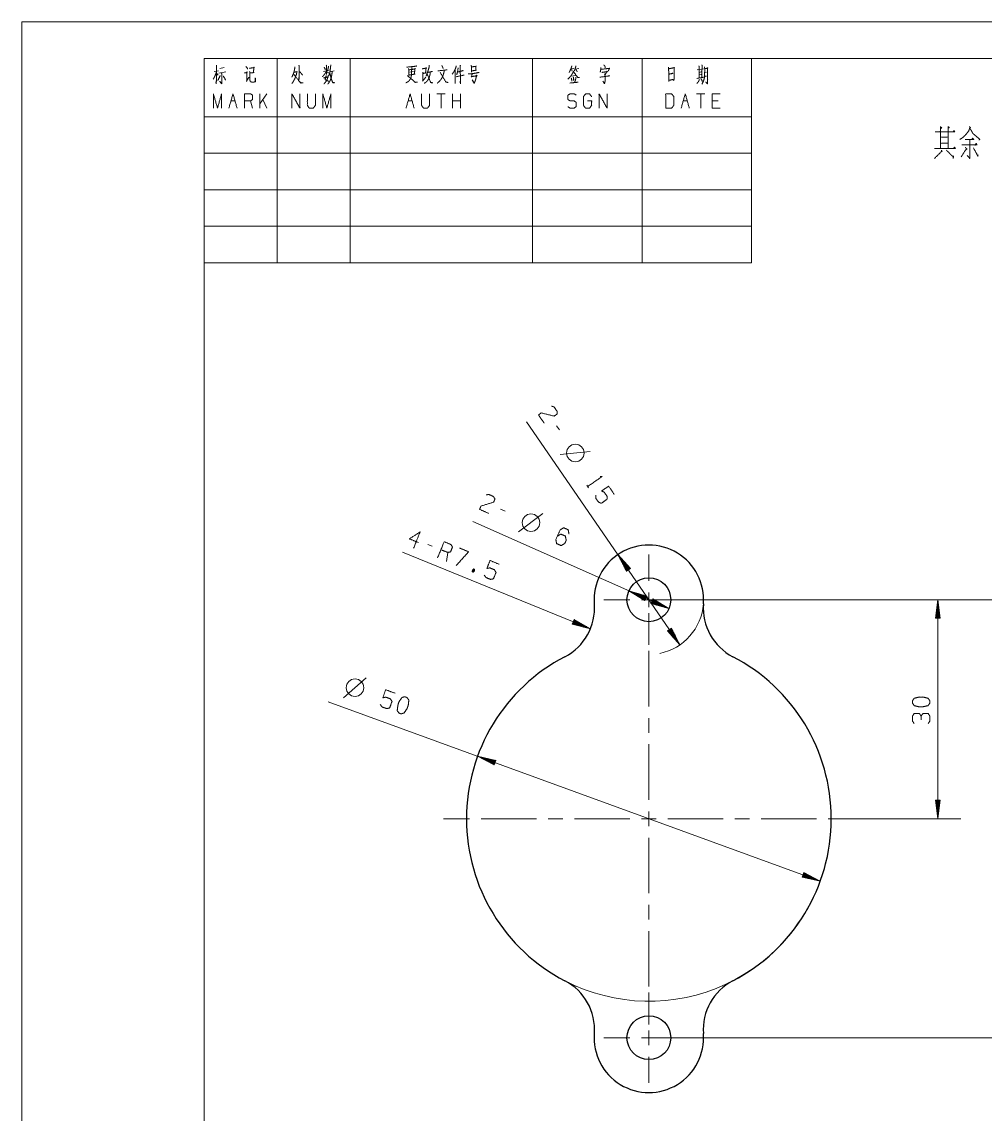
# Model space of a CAD drawing. Header units: millimetres. Extents: x 0 to 210, y 0 to 297.
# Drawn here: x 0 to 132, y 147.4 to 297 of the extents above; entities that cross this region are included whole.
import ezdxf

# ---------------------------------------------------------------- set-up
doc = ezdxf.new("R2010")
doc.units = ezdxf.units.MM
doc.layers.add('101', color=7, linetype='Continuous', true_color=0xffffff)

msp = doc.modelspace()

# ---------------------------------------------------------------- linework, layer by layer
at = {"layer": '101', "color": 133, "linetype": 'Continuous', "lineweight": 18}
for p, q in [((210, 297), (0, 297)), ((0, 297), (0, 0)), ((25, 292), (100, 292)), ((25, 292), (100, 292)), ((25, 292), (25, 264)), ((205, 292), (25, 292)), ((25, 292), (25, 5)), ((25, 292), (100, 292)), ((35, 292), (35, 264)), ((45, 292), (45, 264)), ((70, 292), (70, 264)), ((85, 292), (85, 264)), ((100, 292), (100, 264)), ((25, 284), (100, 284)), ((25, 279), (100, 279)), ((25, 274), (100, 274)), ((25, 269), (100, 269)), ((25, 264), (100, 264))]:
    msp.add_line(p, q, dxfattribs=at)
at = {"layer": '101', "color": 72, "linetype": 'Continuous', "lineweight": 18}
for p, q in [((26.34, 290.18), (26.96, 290.3)), ((27.13, 290.61), (27.71, 290.74)), ((41.34, 290.22), (42.13, 290.38)), ((75.25, 290.57), (75.67, 290.63)), ((75.35, 290.55), (75.45, 290.24)), ((75.82, 290.51), (76.35, 290.61)), ((75.98, 290.49), (76.11, 290.16)), ((92.56, 290.43), (93.43, 290.55)), ((26.7, 289.95), (26.92, 289.68)), ((26.99, 289.99), (27.95, 290.14)), ((42.25, 290.16), (42.79, 290.28)), ((53.17, 290.09), (53.7, 290.18)), ((54.91, 288.87), (55.37, 289.43)), ((75.83, 289.64), (75.37, 289.56)), ((92.84, 290.07), (93.11, 290.14)), ((92.86, 289.72), (93.09, 289.78)), ((93.6, 290.05), (93.85, 290.12)), ((28.66, 286.17), (29.22, 286.17)), ((31.62, 285.18), (31.34, 286.17)), ((33.59, 287.14), (32.63, 285.78)), ((32.63, 285.18), (32.63, 287.14)), ((33.59, 285.18), (33.04, 286.36)), ((52.94, 286.17), (53.49, 286.17)), ((58.02, 287.14), (56.9, 287.14)), ((57.46, 287.14), (57.46, 285.18)), ((59.02, 285.18), (59.02, 287.14)), ((60.14, 286.17), (59.02, 286.17)), ((60.14, 285.18), (60.14, 287.14)), ((90.65, 286.17), (91.2, 286.17)), ((93.6, 287.14), (92.49, 287.14)), ((93.05, 287.14), (93.05, 285.18)), ((95.45, 286.17), (94.61, 286.17)), ((73.67, 241.12), (73.29, 241.68)), ((73.77, 237.74), (77.91, 238.16)), ((77.44, 233.52), (77.68, 233.17)), ((66.24, 229.98), (65.62, 230.26)), ((68.09, 227.15), (71.4, 229.67)), ((56.26, 225.17), (55.64, 225.42)), ((58.22, 223.07), (58.37, 224.31)), ((61.91, 222.06), (61.89, 221.6)), ((44.07, 204.41), (47.19, 207.15))]:
    msp.add_line(p, q, dxfattribs=at)
at = {"layer": '101', "color": 22, "linetype": 'Continuous', "lineweight": 18}
for p, q in [((90.19, 211.66), (69.17, 242.22)), ((88.68, 216.62), (61.82, 228.57)), ((77.93, 213.86), (52.19, 224.35)), ((83.41, 222.11), (81.69, 224.01)), ((81.69, 224.01), (82.86, 221.73)), ((83.11, 221.91), (81.78, 223.84)), ((83.15, 221.94), (81.82, 223.87)), ((83.07, 221.88), (81.96, 223.49)), ((83.19, 221.96), (82.08, 223.58)), ((83.03, 221.85), (82.13, 223.15)), ((83.24, 221.99), (82.34, 223.29)), ((83.28, 222.02), (82.6, 223)), ((82.98, 221.82), (82.31, 222.8)), ((82.94, 221.79), (82.49, 222.45)), ((82.9, 221.76), (82.66, 222.11)), ((82.86, 221.73), (82.84, 221.76)), ((82.86, 221.73), (82.84, 221.76)), ((83.32, 222.05), (82.86, 222.71)), ((82.86, 221.73), (83.41, 222.11)), ((83.36, 222.08), (83.12, 222.42)), ((83.4, 222.11), (83.38, 222.14)), ((83.4, 222.11), (83.38, 222.14)), ((83.2, 219.05), (85.39, 217.72)), ((85.66, 218.33), (83.2, 219.05)), ((85.51, 218), (83.37, 218.95)), ((85.53, 218.05), (83.39, 219)), ((85.49, 217.95), (83.7, 218.75)), ((85.55, 218.09), (83.76, 218.89)), ((85.47, 217.91), (84.03, 218.55)), ((85.57, 218.14), (84.13, 218.78)), ((85.59, 218.18), (84.51, 218.67)), ((85.61, 218.23), (84.88, 218.56)), ((85.45, 217.86), (84.36, 218.34)), ((85.43, 217.81), (84.69, 218.14)), ((85.41, 217.77), (85.03, 217.94)), ((85.63, 218.28), (85.25, 218.45)), ((85.39, 217.72), (85.36, 217.73)), ((85.39, 217.72), (85.36, 217.73)), ((85.39, 217.72), (85.66, 218.33)), ((85.66, 218.32), (85.63, 218.34)), ((85.66, 218.32), (85.63, 218.34)), ((85.94, 217.83), (145.24, 217.83)), ((86.5, 217.95), (86.23, 217.34)), ((86.23, 217.35), (86.26, 217.33)), ((86.23, 217.35), (86.26, 217.33)), ((86.23, 217.34), (88.68, 216.62)), ((86.25, 217.39), (86.63, 217.22)), ((86.27, 217.44), (87, 217.11)), ((86.29, 217.49), (87.38, 217)), ((86.31, 217.53), (87.75, 216.89)), ((86.33, 217.58), (88.12, 216.78)), ((86.35, 217.62), (88.5, 216.67)), ((86.37, 217.67), (88.52, 216.72)), ((86.39, 217.72), (88.18, 216.92)), ((86.41, 217.76), (87.85, 217.12)), ((86.43, 217.81), (87.52, 217.33)), ((86.45, 217.86), (87.19, 217.53)), ((86.48, 217.9), (86.86, 217.73)), ((86.5, 217.95), (86.53, 217.94)), ((86.5, 217.95), (86.53, 217.94)), ((88.68, 216.62), (86.5, 217.95)), ((92.12, 217.83), (128.72, 217.83)), ((125.55, 217.83), (125.21, 215.29)), ((125.47, 215.29), (125.47, 217.26)), ((125.52, 215.29), (125.52, 217.64)), ((125.88, 215.29), (125.55, 217.83)), ((125.55, 187.83), (125.55, 217.83)), ((125.57, 215.29), (125.57, 217.64)), ((125.62, 215.29), (125.62, 217.26)), ((125.27, 215.29), (125.27, 215.71)), ((125.32, 215.29), (125.32, 216.1)), ((125.37, 215.29), (125.37, 216.48)), ((125.42, 215.29), (125.42, 216.87)), ((125.67, 215.29), (125.67, 216.87)), ((125.72, 215.29), (125.72, 216.48)), ((125.77, 215.29), (125.77, 216.1)), ((125.83, 215.29), (125.83, 215.71)), ((75.7, 215.13), (75.45, 214.51)), ((75.45, 214.51), (75.48, 214.5)), ((75.45, 214.51), (75.48, 214.5)), ((75.45, 214.51), (77.93, 213.86)), ((75.47, 214.56), (75.86, 214.4)), ((75.49, 214.6), (76.24, 214.3)), ((75.51, 214.65), (76.61, 214.2)), ((75.53, 214.7), (76.99, 214.1)), ((75.55, 214.75), (77.37, 214.01)), ((75.57, 214.79), (77.74, 213.91)), ((75.59, 214.84), (77.76, 213.95)), ((75.61, 214.89), (77.42, 214.15)), ((75.63, 214.93), (77.08, 214.34)), ((75.65, 214.98), (76.75, 214.53)), ((75.66, 215.03), (76.41, 214.72)), ((75.68, 215.08), (76.07, 214.92)), ((77.93, 213.86), (75.7, 215.13)), ((75.7, 215.12), (75.73, 215.11)), ((75.7, 215.12), (75.73, 215.11)), ((125.21, 215.29), (125.88, 215.29)), ((125.22, 215.29), (125.22, 215.33)), ((125.22, 215.29), (125.22, 215.33)), ((125.88, 215.29), (125.88, 215.33)), ((125.88, 215.29), (125.88, 215.33)), ((89.03, 213.94), (88.48, 213.56)), ((88.48, 213.56), (90.19, 211.66)), ((88.48, 213.56), (88.5, 213.53)), ((88.48, 213.56), (88.5, 213.53)), ((88.52, 213.59), (88.76, 213.25)), ((88.56, 213.62), (89.02, 212.96)), ((88.61, 213.65), (89.28, 212.67)), ((88.65, 213.68), (89.54, 212.38)), ((88.69, 213.71), (89.8, 212.09)), ((88.73, 213.73), (90.06, 211.8)), ((88.77, 213.76), (90.1, 211.83)), ((88.81, 213.79), (89.93, 212.18)), ((88.86, 213.82), (89.75, 212.52)), ((88.9, 213.85), (89.57, 212.87)), ((88.94, 213.88), (89.4, 213.22)), ((88.98, 213.91), (89.22, 213.56)), ((89.02, 213.94), (89.04, 213.91)), ((89.02, 213.94), (89.04, 213.91)), ((90.19, 211.66), (89.03, 213.94)), ((109.43, 179.28), (41.99, 203.83)), ((62.45, 196.39), (64.72, 195.2)), ((64.95, 195.83), (62.45, 196.39)), ((64.83, 195.49), (62.62, 196.3)), ((64.84, 195.54), (62.64, 196.34)), ((64.81, 195.45), (62.97, 196.12)), ((64.86, 195.59), (63.02, 196.26)), ((64.88, 195.64), (63.4, 196.17)), ((64.9, 195.68), (63.78, 196.09)), ((64.79, 195.4), (63.31, 195.94)), ((64.78, 195.35), (63.66, 195.76)), ((64.76, 195.3), (64, 195.58)), ((64.91, 195.73), (64.16, 196.01)), ((64.74, 195.25), (64.35, 195.4)), ((64.93, 195.78), (64.54, 195.92)), ((64.72, 195.21), (64.69, 195.22)), ((64.72, 195.21), (64.69, 195.22)), ((64.72, 195.2), (64.95, 195.83)), ((64.95, 195.83), (64.92, 195.84)), ((64.95, 195.83), (64.92, 195.84)), ((125.21, 190.37), (125.55, 187.83)), ((125.88, 190.37), (125.21, 190.37)), ((125.22, 190.37), (125.22, 190.34)), ((125.22, 190.37), (125.22, 190.34)), ((125.27, 190.37), (125.27, 189.96)), ((125.32, 190.37), (125.32, 189.57)), ((125.37, 190.37), (125.37, 189.19)), ((125.42, 190.37), (125.42, 188.8)), ((125.47, 190.37), (125.47, 188.41)), ((125.52, 190.37), (125.52, 188.03)), ((125.55, 187.83), (125.88, 190.37)), ((125.57, 190.37), (125.57, 188.03)), ((125.62, 190.37), (125.62, 188.41)), ((125.67, 190.37), (125.67, 188.8)), ((125.72, 190.37), (125.72, 189.19)), ((125.77, 190.37), (125.77, 189.57)), ((125.83, 190.37), (125.83, 189.96)), ((125.88, 190.37), (125.88, 190.34)), ((125.88, 190.37), (125.88, 190.34)), ((114.12, 187.83), (128.72, 187.83)), ((107.16, 180.47), (106.93, 179.84)), ((106.93, 179.84), (106.96, 179.83)), ((106.93, 179.84), (109.43, 179.28)), ((106.93, 179.84), (106.96, 179.83)), ((106.95, 179.89), (107.34, 179.75)), ((106.97, 179.94), (107.72, 179.66)), ((106.99, 179.99), (108.1, 179.58)), ((107, 180.03), (108.48, 179.5)), ((107.02, 180.08), (108.86, 179.41)), ((107.04, 180.13), (109.24, 179.33)), ((107.06, 180.18), (109.26, 179.37)), ((107.07, 180.22), (108.92, 179.55)), ((107.09, 180.27), (108.57, 179.73)), ((107.11, 180.32), (108.23, 179.91)), ((107.13, 180.37), (107.88, 180.09)), ((107.14, 180.42), (107.54, 180.27)), ((109.43, 179.28), (107.16, 180.47)), ((107.16, 180.46), (107.19, 180.45)), ((107.16, 180.46), (107.19, 180.45)), ((85.94, 157.83), (145.24, 157.83))]:
    msp.add_line(p, q, dxfattribs=at)
at = {"layer": '101', "color": 151, "linetype": 'Continuous', "lineweight": 18}
for p, q in [((85.94, 220.43), (85.94, 224.01)), ((85.94, 216.83), (85.94, 218.84)), ((83.35, 217.83), (79.77, 217.83)), ((84.94, 217.83), (86.94, 217.83)), ((88.53, 217.83), (92.12, 217.83)), ((85.94, 212.83), (85.94, 216.01)), ((85.94, 215.24), (85.94, 211.66)), ((85.94, 212.42), (85.94, 214.42)), ((85.94, 203.22), (85.94, 210.83)), ((85.94, 199.62), (85.94, 201.63)), ((85.94, 190.43), (85.94, 198.04)), ((85.94, 186.83), (85.94, 188.84)), ((60.94, 187.83), (57.77, 187.83)), ((61.36, 187.83), (59.35, 187.83)), ((70.56, 187.83), (62.95, 187.83)), ((74.15, 187.83), (72.15, 187.83)), ((83.35, 187.83), (75.74, 187.83)), ((84.94, 187.83), (86.94, 187.83)), ((88.53, 187.83), (96.14, 187.83)), ((97.73, 187.83), (99.74, 187.83)), ((101.32, 187.83), (108.93, 187.83)), ((110.52, 187.83), (112.53, 187.83)), ((110.94, 187.83), (114.12, 187.83)), ((85.94, 185.24), (85.94, 177.63)), ((85.94, 176.05), (85.94, 174.04)), ((85.94, 172.45), (85.94, 164.84)), ((85.94, 160.43), (85.94, 164.01)), ((85.94, 163.25), (85.94, 161.25)), ((85.94, 162.83), (85.94, 159.66)), ((85.94, 156.83), (85.94, 158.84)), ((83.35, 157.83), (79.77, 157.83)), ((84.94, 157.83), (86.94, 157.83)), ((88.53, 157.83), (92.12, 157.83)), ((85.94, 155.24), (85.94, 151.66))]:
    msp.add_line(p, q, dxfattribs=at)
at = {"layer": '101', "color": 72, "linetype": 'Continuous', "lineweight": 18}
for centre in [(75.87, 237.93), (69.78, 228.4), (45.67, 205.78)]:
    msp.add_circle(centre, 1.2, dxfattribs=at)
at = {"layer": '101', "color": 251, "linetype": 'Continuous', "lineweight": 25}
for centre in [(85.94, 217.83), (85.94, 157.83)]:
    msp.add_circle(centre, 3, dxfattribs=at)
for centre, radius, start, end in [((85.94, 217.83), 7.5, 355.619, 184.381), ((70.99, 216.69), 7.5, 297.3994, 4.381), ((100.9, 216.69), 7.5, 175.619, 242.6006), ((85.94, 187.83), 25, 117.3994, 242.6006), ((85.94, 187.83), 25, 297.3994, 62.6006), ((70.99, 158.98), 7.5, 355.619, 62.6006), ((100.9, 158.98), 7.5, 117.3994, 184.381), ((85.94, 157.83), 7.5, 175.619, 4.381)]:
    msp.add_arc(centre, radius, start, end, dxfattribs=at)
at = {"layer": '101', "color": 22, "linetype": 'Continuous', "lineweight": 18}
for centre, radius, start, end in [((85.94, 217.83), 7.5, 281.5738, 355.619), ((85.94, 187.83), 25, 242.6006, 347.2378)]:
    msp.add_arc(centre, radius, start, end, dxfattribs=at)
at = {"layer": '101', "color": 72, "linetype": 'Continuous', "lineweight": 18}
for points, knots in [([(26.67, 291.07), (26.66, 288.89), (26.63, 288.5), (26.61, 288.71), (26.64, 288.94)], [0, 0, 0.723303, 0.854546, 0.923601, 1, 1]), ([(30.7, 290.88), (30.87, 290.72), (30.92, 290.63), (30.92, 290.53), (30.9, 290.67)], [0, 0, 0.413146, 0.573572, 0.750721, 1, 1]), ([(31.19, 290.63), (31.87, 290.74), (31.82, 290.8), (31.73, 290.05), (31.82, 290.05), (31.25, 289.99)], [0, 0, 0.313958, 0.349012, 0.694882, 0.735357, 1, 1]), ([(37.43, 290.84), (37.42, 290.72), (37.34, 290.3), (37.26, 290.01), (37.18, 289.8), (37.09, 289.6), (37.01, 289.43)], [0, 0, 0.084498, 0.36853, 0.573114, 0.721457, 0.873368, 1, 1]), ([(37.97, 291.05), (38.02, 290.94), (38, 290.84), (37.99, 289.12), (37.97, 289.23), (38, 289.45)], [0, 0, 0.049543, 0.095606, 0.852767, 0.898838, 1, 1]), ([(41.43, 290.8), (41.56, 290.57), (41.59, 290.43)], [0, 0, 0.640221, 1, 1]), ([(41.73, 291.07), (41.76, 290.92), (41.76, 289.78), (41.73, 289.93), (41.76, 290.05)], [0, 0, 0.094654, 0.823636, 0.91829, 1, 1]), ([(42.03, 290.92), (42.03, 290.82), (41.91, 290.34)], [0, 0, 0.174301, 1, 1]), ([(42.33, 291.11), (42.33, 290.98), (42.32, 290.76), (42.27, 290.47), (42.23, 290.16), (42.17, 289.91), (42.1, 289.68), (42.08, 289.62)], [0, 0, 0.081852, 0.232243, 0.425429, 0.63211, 0.800313, 0.957953, 1, 1]), ([(53.44, 290.84), (53.42, 290.18), (53.41, 289.85), (53.39, 289.66), (53.38, 289.56), (53.36, 289.43), (53.32, 289.31), (53.27, 289.2), (53.14, 289.02), (53, 288.85), (52.79, 288.73), (52.69, 288.67), (52.65, 288.65)], [0, 0, 0.263783, 0.395771, 0.470171, 0.511786, 0.56157, 0.614019, 0.658777, 0.749614, 0.837596, 0.932985, 0.980677, 1, 1]), ([(52.76, 290.82), (52.82, 290.78), (52.85, 290.8), (54.11, 290.94), (54.07, 290.96), (53.92, 290.92)], [0, 0, 0.045522, 0.068286, 0.872626, 0.90344, 1, 1]), ([(53, 290.59), (53.04, 290.41), (53.04, 289.66), (53.03, 289.7), (53.89, 289.85), (53.8, 289.85), (53.89, 290.63), (53.92, 290.57), (53.87, 290.53), (53.04, 290.43)], [0, 0, 0.051663, 0.252803, 0.264656, 0.500971, 0.524672, 0.738301, 0.756829, 0.773117, 1, 1]), ([(54.88, 290.57), (55.47, 290.67), (55.41, 290.74), (55.34, 290.01), (55.41, 290.01), (54.97, 289.93), (54.94, 290.12), (54.97, 289.89), (54.96, 288.96)], [0, 0, 0.181366, 0.207406, 0.429567, 0.451891, 0.588199, 0.645735, 0.715777, 1, 1]), ([(55.85, 291.05), (55.82, 290.8), (55.73, 290.47), (55.62, 290.12), (55.53, 289.89), (55.47, 289.72), (55.41, 289.58)], [0, 0, 0.162457, 0.385014, 0.625897, 0.784413, 0.898493, 1, 1]), ([(57.88, 290.32), (57.88, 290.2), (57.81, 289.91), (57.74, 289.68), (57.65, 289.43), (57.52, 289.23), (57.5, 289.18), (57.42, 289.08), (57.31, 288.94), (57.18, 288.81), (57.06, 288.69), (56.93, 288.58)], [0, 0, 0.060656, 0.206644, 0.323463, 0.452143, 0.571976, 0.593424, 0.659716, 0.74639, 0.834816, 0.918178, 1, 1]), ([(57.02, 290.28), (58.29, 290.43), (58.21, 290.45), (58.12, 290.41)], [0, 0, 0.872478, 0.933903, 1, 1]), ([(57.56, 291.03), (57.66, 290.84), (57.71, 290.72), (57.74, 290.59)], [0, 0, 0.450481, 0.729637, 1, 1]), ([(59.55, 290.98), (59.48, 290.72), (59.38, 290.47), (59.26, 290.24), (59.14, 290.05), (59, 289.85)], [0, 0, 0.21836, 0.428744, 0.629221, 0.801494, 1, 1]), ([(59.38, 290.41), (59.39, 289.16), (59.39, 288.56), (59.38, 288.69), (59.39, 288.91)], [0, 0, 0.565717, 0.839123, 0.896086, 1, 1]), ([(59.8, 290.72), (59.76, 290.38), (59.7, 290.09), (59.64, 289.89), (59.6, 289.76)], [0, 0, 0.34211, 0.644851, 0.86512, 1, 1]), ([(59.8, 290.14), (60.47, 290.32), (60.4, 290.32), (60.28, 290.26)], [0, 0, 0.772509, 0.853435, 1, 1]), ([(60.08, 291.07), (60.12, 290.98), (60.09, 291.03), (60.11, 288.54), (60.09, 288.73), (60.11, 289.04)], [0, 0, 0.029975, 0.04619, 0.840789, 0.900562, 1, 1]), ([(61.57, 291.07), (61.63, 290.82), (61.63, 290.09), (61.63, 290.28), (62.33, 290.38), (62.21, 290.38), (62.24, 290.9), (62.26, 290.98), (62.29, 290.92), (62.19, 290.9), (61.63, 290.82)], [0, 0, 0.076614, 0.294117, 0.350048, 0.563214, 0.598361, 0.753971, 0.779215, 0.799829, 0.831205, 1, 1]), ([(75.64, 290.3), (75.63, 290.2), (75.39, 289.83), (75.38, 289.78), (75.26, 289.6), (75.06, 289.37), (74.85, 289.16)], [0, 0, 0.074337, 0.387309, 0.418539, 0.575027, 0.79286, 1, 1]), ([(75.37, 290.98), (75.35, 290.84), (75.23, 290.53), (75.13, 290.28), (75.01, 290.07)], [0, 0, 0.148006, 0.485257, 0.758321, 1, 1]), ([(75.91, 290.98), (75.92, 290.88), (75.75, 290.3)], [0, 0, 0.147218, 1, 1]), ([(79.34, 290.74), (79.34, 290.51), (79.33, 290.34), (79.3, 290.22), (79.27, 290.12)], [0, 0, 0.361949, 0.626223, 0.829034, 1, 1]), ([(79.34, 290.49), (80.57, 290.63), (80.56, 290.67), (80.37, 290.26)], [0, 0, 0.712481, 0.737756, 1, 1]), ([(79.78, 291.09), (79.89, 290.96), (79.93, 290.86), (79.96, 290.69)], [0, 0, 0.364604, 0.619196, 1, 1]), ([(88.61, 290.8), (88.64, 290.59), (88.66, 290.14), (88.67, 289.66), (88.67, 289.6), (88.67, 288.83), (88.67, 288.98), (89.24, 289.1), (89.36, 288.96), (89.39, 289.14), (89.39, 289.39), (89.4, 289.87), (89.42, 290.36), (89.42, 290.78), (89.43, 290.72), (88.66, 290.57)], [0, 0, 0.037589, 0.119519, 0.205166, 0.216331, 0.354043, 0.380097, 0.485125, 0.518622, 0.552532, 0.597196, 0.682843, 0.77221, 0.846648, 0.858119, 1, 1]), ([(92.8, 290.98), (92.83, 290.86), (92.83, 289.31)], [0, 0, 0.075954, 1, 1]), ([(93.21, 291.11), (93.24, 290.98), (93.19, 289.37)], [0, 0, 0.073211, 1, 1]), ([(93.55, 290.82), (93.59, 290.59), (93.59, 290.14), (93.57, 289.64), (93.55, 289.33), (93.47, 289), (93.38, 288.79), (93.22, 288.48)], [0, 0, 0.096217, 0.285187, 0.491418, 0.620825, 0.76157, 0.854869, 1, 1]), ([(93.59, 290.57), (94.03, 290.67), (93.98, 290.74), (93.98, 290.05), (94, 289.12), (93.98, 288.77), (93.97, 288.56), (93.95, 288.5), (93.74, 288.77), (93.94, 288.58)], [0, 0, 0.13308, 0.155522, 0.357051, 0.631901, 0.735808, 0.797028, 0.815849, 0.918301, 1, 1]), ([(26.67, 290.16), (26.6, 289.91), (26.48, 289.62), (26.35, 289.35), (26.23, 289.14)], [0, 0, 0.233514, 0.515368, 0.78555, 1, 1]), ([(27.18, 289.66), (27.17, 289.58), (26.86, 288.96)], [0, 0, 0.108202, 1, 1]), ([(27.37, 289.99), (27.42, 289.87), (27.42, 288.83), (27.4, 288.6), (27.39, 288.52), (27.11, 288.85), (27.39, 288.56)], [0, 0, 0.056947, 0.504404, 0.603051, 0.639405, 0.826366, 1, 1]), ([(27.61, 289.58), (27.87, 289.16), (27.92, 289), (27.81, 289.27)], [0, 0, 0.516563, 0.696901, 1, 1]), ([(30.53, 289.99), (30.92, 290.09), (30.86, 290.16), (30.83, 288.96), (30.77, 288.83), (31.12, 289.41)], [0, 0, 0.158008, 0.19221, 0.673433, 0.728446, 1, 1]), ([(31.22, 290.22), (31.25, 289.91), (31.25, 289.2), (31.27, 288.98), (31.3, 288.87), (31.34, 288.81), (31.41, 288.77), (31.53, 288.75), (31.66, 288.73), (32.03, 288.79), (32, 289.33), (32, 288.79)], [0, 0, 0.097093, 0.316208, 0.387239, 0.42073, 0.444406, 0.470581, 0.507596, 0.549105, 0.664641, 0.832445, 1, 1]), ([(37.28, 290.09), (37.75, 290.18), (37.71, 290.22), (37.68, 290.03), (37.62, 289.76), (37.56, 289.6), (37.48, 289.37), (37.4, 289.18), (37.28, 288.98), (37.2, 288.81), (37.02, 288.56)], [0, 0, 0.202443, 0.228131, 0.308408, 0.425631, 0.500403, 0.604281, 0.689483, 0.790714, 0.870506, 1, 1]), ([(37.28, 289.8), (38.22, 288.62), (38.56, 288.65), (38.54, 288.65), (38.24, 288.67), (38.08, 288.81)], [0, 0, 0.632183, 0.773704, 0.779845, 0.909108, 1, 1]), ([(38.1, 290.16), (38.13, 290.14), (38.4, 289.8), (38.47, 289.68)], [0, 0, 0.059448, 0.761031, 1, 1]), ([(41.75, 290.24), (41.62, 290.01), (41.48, 289.8), (41.35, 289.64), (41.22, 289.49)], [0, 0, 0.287221, 0.555142, 0.786181, 1, 1]), ([(41.34, 289.31), (41.97, 289.45), (41.98, 289.64), (41.98, 289.56), (41.91, 289.31), (41.81, 289.04), (41.7, 288.83), (41.59, 288.71), (41.48, 288.58), (41.41, 288.52)], [0, 0, 0.30447, 0.39258, 0.431622, 0.553714, 0.689469, 0.798362, 0.878841, 0.954752, 1, 1]), ([(41.72, 289.66), (41.56, 289.08), (41.66, 289.04), (41.78, 289), (41.89, 288.94), (42.04, 288.85)], [0, 0, 0.5291, 0.62629, 0.735524, 0.852093, 1, 1]), ([(41.76, 290.2), (41.94, 290.07), (42.03, 289.97)], [0, 0, 0.613122, 1, 1]), ([(42.54, 290.16), (42.49, 289.8), (42.45, 289.56), (42.41, 289.35), (42.35, 289.16), (42.23, 288.91), (42.13, 288.73), (42.01, 288.56), (41.92, 288.48)], [0, 0, 0.19438, 0.332636, 0.448614, 0.555649, 0.70616, 0.822692, 0.933847, 1, 1]), ([(42.22, 289.89), (42.25, 289.85), (42.39, 289.27), (42.49, 289), (42.6, 288.71), (42.63, 288.65), (42.85, 288.67), (42.63, 288.69), (42.55, 288.81)], [0, 0, 0.026721, 0.341749, 0.493483, 0.655465, 0.691641, 0.80784, 0.924039, 1, 1]), ([(52.82, 289.6), (52.89, 289.6), (53.17, 289.37), (53.41, 289.16), (53.63, 288.98), (53.9, 288.71), (54.23, 288.75), (53.92, 288.71), (53.82, 288.79)], [0, 0, 0.033467, 0.197839, 0.340788, 0.472468, 0.649452, 0.797921, 0.939753, 1, 1]), ([(55.98, 290.12), (55.98, 289.99), (55.92, 289.66), (55.86, 289.47), (55.81, 289.31), (55.73, 289.16), (55.65, 289.02), (55.54, 288.87), (55.31, 288.67), (55.13, 288.58)], [0, 0, 0.067236, 0.249298, 0.354996, 0.450079, 0.537949, 0.629663, 0.725721, 0.894899, 1, 1]), ([(55.54, 289.8), (55.59, 289.78), (56.04, 288.67), (56.32, 288.65), (56.06, 288.71), (55.98, 288.83)], [0, 0, 0.024909, 0.644018, 0.787117, 0.926016, 1, 1]), ([(55.62, 290.07), (56.27, 290.2), (56.2, 290.22), (56.08, 290.18)], [0, 0, 0.769962, 0.857327, 1, 1]), ([(57.34, 290.05), (57.4, 290.01), (58.1, 288.75), (58.43, 288.69), (58.12, 288.77), (58.02, 288.89)], [0, 0, 0.030854, 0.652647, 0.79375, 0.930716, 1, 1]), ([(59.57, 289.49), (60.61, 289.7), (60.53, 289.72), (60.4, 289.66)], [0, 0, 0.826976, 0.886334, 1, 1]), ([(61.18, 289.87), (61.37, 289.87), (61.75, 289.91), (62.68, 290.05), (62.58, 290.07), (62.43, 290.03)], [0, 0, 0.10704, 0.322386, 0.855626, 0.914427, 1, 1]), ([(61.73, 289.91), (61.63, 289.41), (61.6, 289.49), (62.38, 289.62), (62.33, 289.7), (62.33, 289.62), (62.24, 289.27), (62.19, 289.04), (62.11, 288.85), (62.05, 288.71), (62.01, 288.6), (61.98, 288.58), (61.72, 289.06), (62, 288.62)], [0, 0, 0.13637, 0.159981, 0.371157, 0.396349, 0.418604, 0.516111, 0.579311, 0.63312, 0.675133, 0.705357, 0.714996, 0.861275, 1, 1]), ([(75.31, 289.27), (75.38, 289), (75.38, 288.87), (75.37, 289.04)], [0, 0, 0.489807, 0.707975, 1, 1]), ([(75.58, 289.43), (75.64, 289.12), (75.61, 288.96), (75.61, 289.18)], [0, 0, 0.443891, 0.680119, 1, 1]), ([(75.61, 290.16), (76.2, 289.37), (76.43, 289.37), (76.2, 289.39), (76.08, 289.54)], [0, 0, 0.599324, 0.742451, 0.886135, 1, 1]), ([(75.95, 289.41), (75.95, 289.27), (75.77, 288.69)], [0, 0, 0.19307, 1, 1]), ([(79.2, 289.41), (80.57, 289.6), (80.49, 289.62), (80.28, 289.56)], [0, 0, 0.820202, 0.873508, 1, 1]), ([(79.49, 290.07), (80.25, 290.18), (80.21, 290.24), (79.92, 289.72)], [0, 0, 0.533866, 0.586729, 1, 1]), ([(79.87, 289.87), (79.9, 289.76), (79.93, 289.64), (79.94, 289.43), (79.94, 289), (79.93, 288.85), (79.9, 288.65), (79.86, 288.52), (79.64, 288.87), (79.87, 288.56)], [0, 0, 0.049623, 0.1085, 0.204239, 0.404798, 0.471991, 0.568442, 0.629223, 0.820578, 1, 1]), ([(88.67, 289.83), (89.24, 289.95), (89.18, 289.97), (89.05, 289.89)], [0, 0, 0.728512, 0.805958, 1, 1]), ([(92.52, 289.25), (93.43, 289.41), (93.38, 289.43), (93.33, 289.37)], [0, 0, 0.873246, 0.919206, 1, 1]), ([(92.86, 289.12), (92.84, 289.02), (92.73, 288.81), (92.62, 288.67), (92.52, 288.56)], [0, 0, 0.157085, 0.51447, 0.781154, 1, 1]), ([(93.09, 289.18), (93.25, 288.94), (93.25, 288.83), (93.19, 289.02)], [0, 0, 0.497679, 0.671694, 1, 1]), ([(93.57, 289.52), (93.6, 289.52), (93.84, 289.58)], [0, 0, 0.107799, 1, 1]), ([(75.12, 288.62), (76.23, 288.73), (76.16, 288.73), (75.99, 288.71)], [0, 0, 0.825897, 0.879998, 1, 1]), ([(26.26, 285.18), (26.26, 287.14), (26.82, 285.18), (27.37, 287.14), (27.37, 285.18)], [0, 0, 0.245192, 0.5, 0.754808, 1, 1]), ([(30.51, 285.18), (30.51, 287.14), (31.34, 287.14), (31.62, 286.96), (31.62, 286.36), (31.34, 286.17), (30.51, 286.17)], [0, 0, 0.400952, 0.571035, 0.639278, 0.761676, 0.829917, 1, 1]), ([(37.01, 285.18), (37.01, 287.14), (38.12, 285.18), (38.12, 287.14)], [0, 0, 0.317574, 0.682426, 1, 1]), ([(39.13, 287.14), (39.13, 285.57), (39.39, 285.18), (39.95, 285.18), (40.24, 285.57), (40.24, 287.14)], [0, 0, 0.337152, 0.438599, 0.557781, 0.662848, 1, 1]), ([(41.25, 285.18), (41.25, 287.14), (41.81, 285.18), (42.36, 287.14), (42.36, 285.18)], [0, 0, 0.245192, 0.5, 0.754808, 1, 1]), ([(54.78, 287.14), (54.78, 285.57), (55.05, 285.18), (55.6, 285.18), (55.89, 285.57), (55.89, 287.14)], [0, 0, 0.337152, 0.438599, 0.557781, 0.662848, 1, 1]), ([(74.85, 285.36), (75.13, 285.18), (75.7, 285.18), (75.98, 285.39), (75.98, 285.97), (75.7, 286.17), (75.15, 286.17), (74.85, 286.36), (74.85, 286.96), (75.15, 287.14), (75.7, 287.14), (75.98, 286.96)], [0, 0, 0.068035, 0.184054, 0.254521, 0.372333, 0.442799, 0.555843, 0.626367, 0.748393, 0.81892, 0.931964, 1, 1]), ([(77.55, 286.17), (78.1, 286.17), (78.1, 285.57), (77.82, 285.18), (77.25, 285.18), (76.97, 285.57), (76.97, 286.75), (77.27, 287.14), (77.81, 287.14), (78.09, 286.75)], [0, 0, 0.103295, 0.214797, 0.304261, 0.410274, 0.499739, 0.718892, 0.809956, 0.910533, 1, 1]), ([(79.11, 285.18), (79.11, 287.14), (80.22, 285.18), (80.22, 287.14)], [0, 0, 0.317574, 0.682426, 1, 1]), ([(88.25, 285.18), (89.07, 285.18), (89.36, 285.57), (89.36, 286.75), (89.07, 287.14), (88.25, 287.14), (88.25, 285.18)], [0, 0, 0.142133, 0.227159, 0.431787, 0.516817, 0.65895, 1, 1]), ([(90.37, 285.18), (90.93, 287.14), (91.48, 285.18)], [0, 0, 0.5, 1, 1]), ([(95.73, 285.18), (94.61, 285.18), (94.61, 287.14), (95.73, 287.14)], [0, 0, 0.265389, 0.734611, 1, 1]), ([(125.9, 282.65), (126.08, 282.5), (125.92, 282.35), (125.92, 282.65), (125.92, 279.65), (125.92, 281.94), (125.15, 281.94), (127.88, 281.94), (126.96, 281.94), (126.96, 282.61), (126.96, 279.65), (126.96, 281.22), (125.9, 281.22), (125.9, 280.36), (126.96, 280.36), (126.96, 279.65), (125.1, 279.65), (127.96, 279.65), (127.83, 279.84), (127.7, 279.65)], [0, 0, 0.009716, 0.018619, 0.030835, 0.152988, 0.24613, 0.277436, 0.388628, 0.426411, 0.453896, 0.574522, 0.638652, 0.681833, 0.716952, 0.760133, 0.789144, 0.864711, 0.9813, 0.99065, 1, 1]), ([(126.98, 282.42), (127.12, 282.54), (126.96, 282.65)], [0, 0, 0.471547, 1, 1]), ([(127.65, 281.94), (127.78, 282.12), (127.86, 281.94)], [0, 0, 0.529964, 1, 1]), ([(129.87, 282.65), (130.03, 282.5), (129.95, 282.54), (129.79, 282.09), (129.52, 281.71), (129.2, 281.37), (128.91, 281.11), (128.54, 280.89)], [0, 0, 0.086309, 0.12102, 0.309422, 0.490699, 0.673786, 0.828669, 1, 1]), ([(129.92, 282.42), (130.13, 282.12), (130.32, 281.75), (130.69, 281.41), (131.14, 281.04), (131.27, 280.92), (131.3, 280.92), (131.19, 280.77)], [0, 0, 0.162725, 0.348029, 0.570221, 0.829897, 0.906896, 0.918637, 1, 1]), ([(128.83, 280.14), (130.93, 280.14), (130.79, 280.36), (130.66, 280.06)], [0, 0, 0.780473, 0.877784, 1, 1]), ([(129.31, 280.89), (130.5, 280.89), (130.32, 281.07), (130.19, 280.89)], [0, 0, 0.707414, 0.863844, 1, 1]), ([(129.92, 280.89), (129.92, 278.3), (129.55, 278.71)], [0, 0, 0.823411, 1, 1]), ([(126.03, 279.42), (126.13, 279.24), (126.11, 279.31), (125.1, 278.3)], [0, 0, 0.125003, 0.171161, 1, 1]), ([(126.72, 279.42), (127.7, 278.45), (127.7, 278.64), (127.65, 278.3)], [0, 0, 0.723289, 0.821344, 1, 1]), ([(129.31, 279.8), (129.55, 279.54), (129.5, 279.65), (128.75, 278.49)], [0, 0, 0.190888, 0.257814, 1, 1]), ([(130.42, 279.72), (131.03, 278.64), (131.06, 278.79), (131.01, 278.56)], [0, 0, 0.76477, 0.858208, 1, 1]), ([(72.59, 244.37), (72.96, 244.23), (73.35, 243.66), (73.35, 243.26), (72.96, 242.99), (71.2, 243.43), (70.82, 243.15), (71.58, 242.04)], [0, 0, 0.069691, 0.192976, 0.265274, 0.350228, 0.67474, 0.759753, 1, 1]), ([(79.27, 234.7), (79.52, 234.7), (77.56, 233.35)], [0, 0, 0.093489, 1, 1]), ([(63.62, 232.19), (64, 232.26), (64.63, 231.98), (64.85, 231.64), (64.66, 231.2), (62.92, 230.66), (62.75, 230.22), (63.97, 229.67)], [0, 0, 0.069693, 0.192977, 0.265274, 0.350228, 0.674741, 0.759752, 1, 1]), ([(78.65, 232.17), (78.65, 231.76), (79.04, 231.2), (79.42, 231.05), (80.2, 231.59), (80.22, 232), (79.82, 232.57), (79.45, 232.72), (80.42, 233.39), (81.19, 232.27)], [0, 0, 0.062227, 0.168343, 0.230571, 0.376814, 0.441264, 0.54738, 0.609608, 0.79049, 1, 1]), ([(73.38, 226.53), (73.87, 226.83), (74.5, 226.55), (74.61, 225.98), (74.42, 225.55), (73.92, 225.25), (73.29, 225.53), (73.19, 226.09), (73.77, 227.39), (74.25, 227.7), (74.88, 227.42), (75, 226.85)], [0, 0, 0.076963, 0.169761, 0.248074, 0.31202, 0.390331, 0.483128, 0.560091, 0.751926, 0.828889, 0.921687, 1, 1]), ([(54.37, 225.67), (53.12, 226.18), (54.59, 227.12), (53.7, 224.92)], [0, 0, 0.245868, 0.565294, 1, 1]), ([(56.98, 223.58), (57.88, 225.78), (58.81, 225.4), (59.03, 225.06), (58.76, 224.39), (58.37, 224.31), (57.43, 224.69)], [0, 0, 0.400951, 0.571035, 0.639276, 0.761673, 0.829917, 1, 1]), ([(59.55, 222.53), (61.23, 224.41), (59.98, 224.92)], [0, 0, 0.652471, 1, 1]), ([(63.37, 221.22), (63.6, 220.88), (64.24, 220.62), (64.63, 220.7), (64.99, 221.58), (64.77, 221.94), (64.14, 222.2), (63.74, 222.12), (64.18, 223.21), (65.44, 222.69)], [0, 0, 0.062228, 0.168343, 0.230572, 0.376815, 0.441265, 0.547381, 0.609608, 0.79049, 1, 1]), ([(61.74, 221.66), (61.89, 221.6), (62.06, 221.78), (62.05, 222), (61.91, 222.06), (61.75, 221.9), (61.74, 221.66), (62.05, 222)], [0, 0, 0.093977, 0.23678, 0.365958, 0.459932, 0.589101, 0.731913, 1, 1]), ([(49.13, 203.48), (49.37, 203.15), (50.02, 202.92), (50.41, 203.01), (50.74, 203.91), (50.51, 204.26), (49.86, 204.49), (49.47, 204.4), (49.87, 205.5), (51.15, 205.03)], [0, 0, 0.062227, 0.168343, 0.230572, 0.376814, 0.441264, 0.54738, 0.609609, 0.79049, 1, 1]), ([(51.99, 202.2), (52.39, 202.32), (52.8, 202.92), (52.96, 203.36), (53.04, 204.1), (52.8, 204.43), (52.49, 204.55), (52.1, 204.45), (51.68, 203.83), (51.54, 203.38), (51.45, 202.66), (51.68, 202.31), (51.99, 202.2)], [0, 0, 0.067526, 0.183972, 0.260582, 0.380943, 0.446141, 0.500306, 0.565504, 0.685866, 0.76253, 0.87831, 0.945836, 1, 1]), ([(124.45, 204), (124.2, 204.34), (123.5, 204.51), (123.03, 204.51), (122.3, 204.34), (122.08, 204), (122.08, 203.67), (122.3, 203.33), (123.03, 203.15), (123.5, 203.17), (124.2, 203.33), (124.45, 203.67), (124.45, 204)], [0, 0, 0.067527, 0.183973, 0.260585, 0.380944, 0.446144, 0.500307, 0.565506, 0.685865, 0.76253, 0.87831, 0.945837, 1, 1]), ([(123.25, 201.9), (123.03, 202.24), (122.3, 202.24), (122.08, 201.9), (122.08, 201.21), (122.3, 200.88)], [0, 0, 0.153876, 0.429852, 0.583729, 0.846124, 1, 1]), ([(124.23, 200.89), (124.45, 201.21), (124.45, 201.9), (124.23, 202.24), (123.5, 202.24), (123.25, 201.9), (123.25, 201.39)], [0, 0, 0.124123, 0.343688, 0.472448, 0.703378, 0.836735, 1, 1])]:
    msp.add_open_spline(points, degree=1, knots=knots, dxfattribs=at)
for points in [[(28.38, 285.18), (28.94, 287.14), (29.5, 285.18)], [(52.66, 285.18), (53.22, 287.14), (53.77, 285.18)]]:
    msp.add_open_spline(points, degree=1, dxfattribs=at)

doc.saveas('drawing.dxf')
